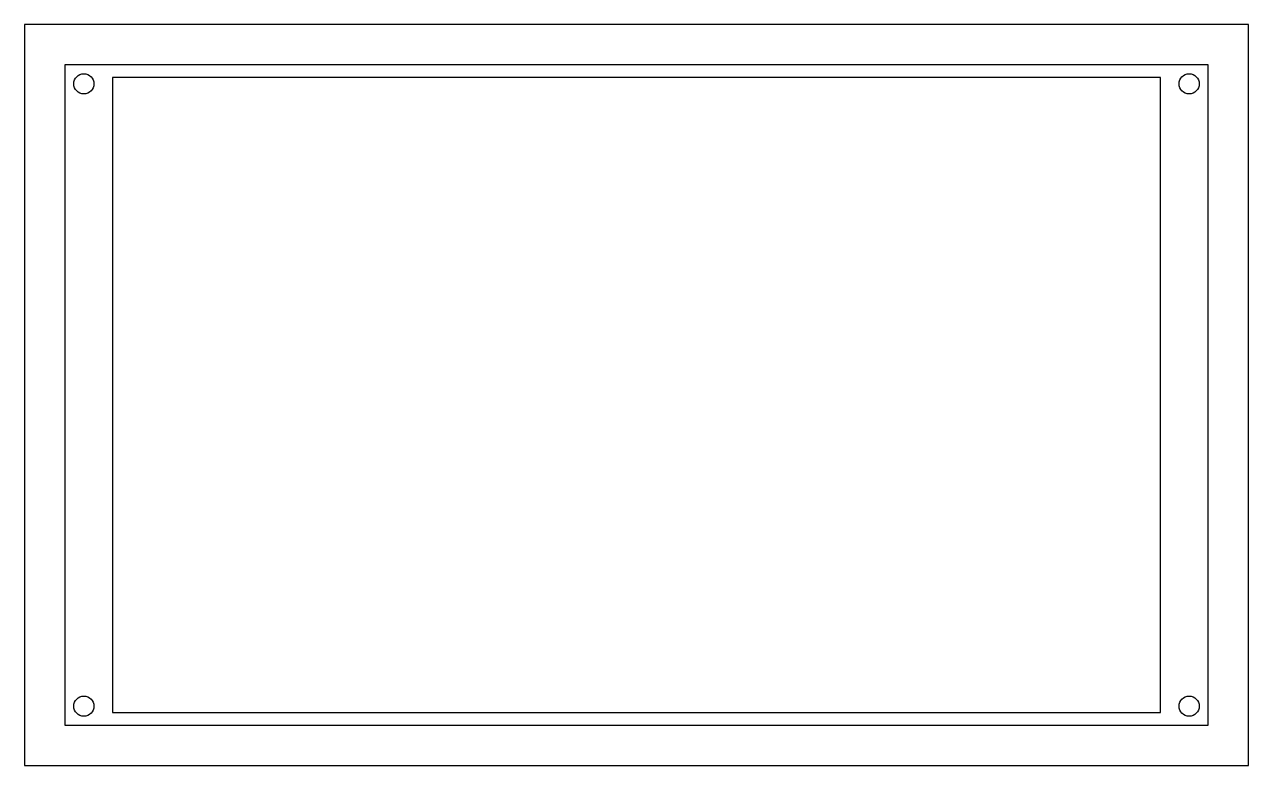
# Model space of a CAD drawing. Header units: inches. Extents: x 0 to 7.59, y 0 to 4.59.
import ezdxf

# ---------------------------------------------------------------- set-up
doc = ezdxf.new("R2010")
doc.units = ezdxf.units.IN
doc.header["$MEASUREMENT"] = 0
doc.layers.add('Default', color=18, linetype='Continuous', true_color=0x000000)

msp = doc.modelspace()

# ---------------------------------------------------------------- linework, layer by layer
at = {"layer": 'Default'}
for points in [[(0, 0), (7.5866, 0), (7.5866, 4.5945), (0, 4.5945)], [(0.25, 0.25), (7.3366, 0.25), (7.3366, 4.3445), (0.25, 4.3445)], [(0.5453, 0.3287), (7.0413, 0.3287), (7.0413, 4.2657), (0.5453, 4.2657)]]:
    msp.add_lwpolyline(points, close=True, dxfattribs=at)
for centre in [(0.3681, 4.2264), (7.2185, 4.2264), (0.3681, 0.3681), (7.2185, 0.3681)]:
    msp.add_circle(centre, 0.0625, dxfattribs=at)

doc.saveas('drawing.dxf')
